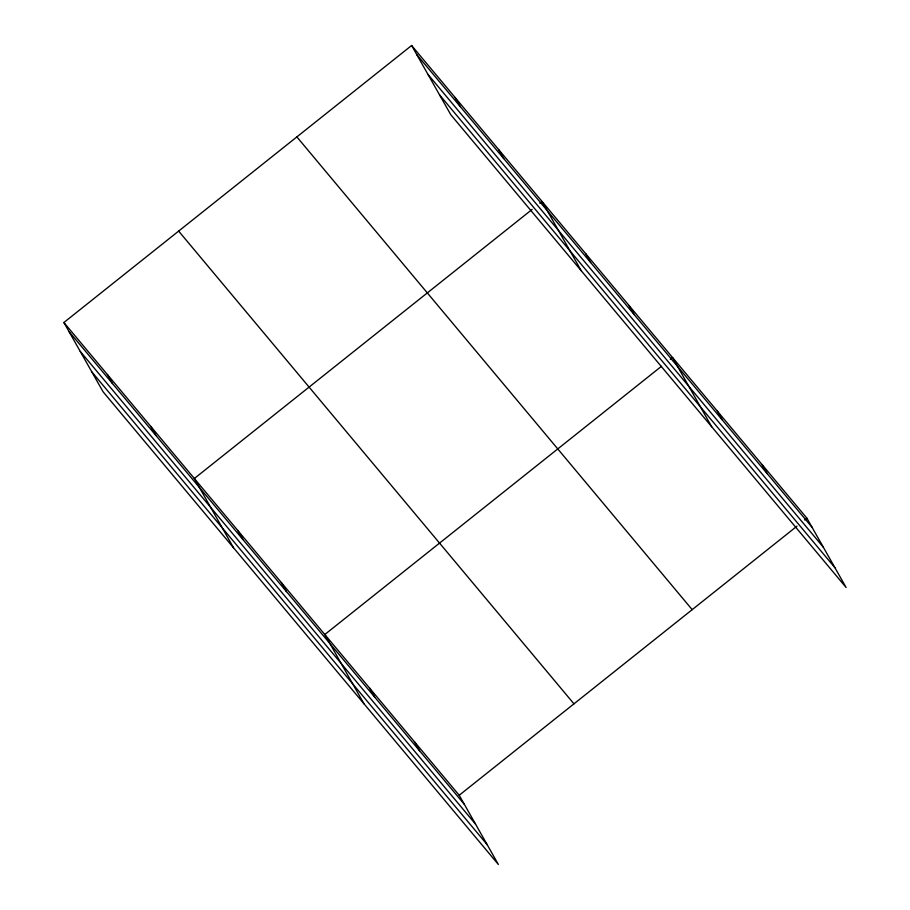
<?xml version="1.0" encoding="UTF-8"?>
<svg xmlns="http://www.w3.org/2000/svg" width="910" height="910" viewBox="0 0 910 910"><rect width="100%" height="100%" fill="white"/><g stroke="black" fill="none" stroke-linecap="round" stroke-linejoin="round"><path stroke-width="1.36" d="M63.893 322.515L459.209 795.26L498.384 864.5L103.069 391.755L63.893 322.515L411.616 45.5L806.931 518.245L846.107 587.485L450.791 114.74L411.616 45.5M532.134 209.414L194.342 478.512L233.529 547.763M539.857 203.26L542.064 201.508L581.24 270.748M661.49 366.298L324.802 634.52L363.977 703.771M670.317 359.268L672.524 357.505L711.7 426.756M459.209 795.26L797.001 526.151M804.724 519.997L806.931 518.245M416.723 54.543L812.05 527.288M427.973 74.404L823.288 547.149M439.553 94.879L834.868 567.624M296.865 136.909L692.18 609.654M178.644 231.094L573.96 703.839M69.012 331.558L464.327 804.292M80.251 351.419L475.566 824.164M91.83 371.894L487.146 844.628M762.125 464.669L767.244 473.712M717.33 411.092L722.438 420.124M629.038 305.51L634.156 314.553M585.551 253.503L590.67 262.546M498.578 149.502L503.696 158.545M455.102 97.506L460.21 106.538M414.403 741.673L419.521 750.716M369.608 688.096L374.715 697.14M281.315 582.525L286.434 591.557M237.828 530.519L242.947 539.562M150.867 426.517L155.974 435.56M107.38 374.51L112.487 383.554"/></g></svg>
